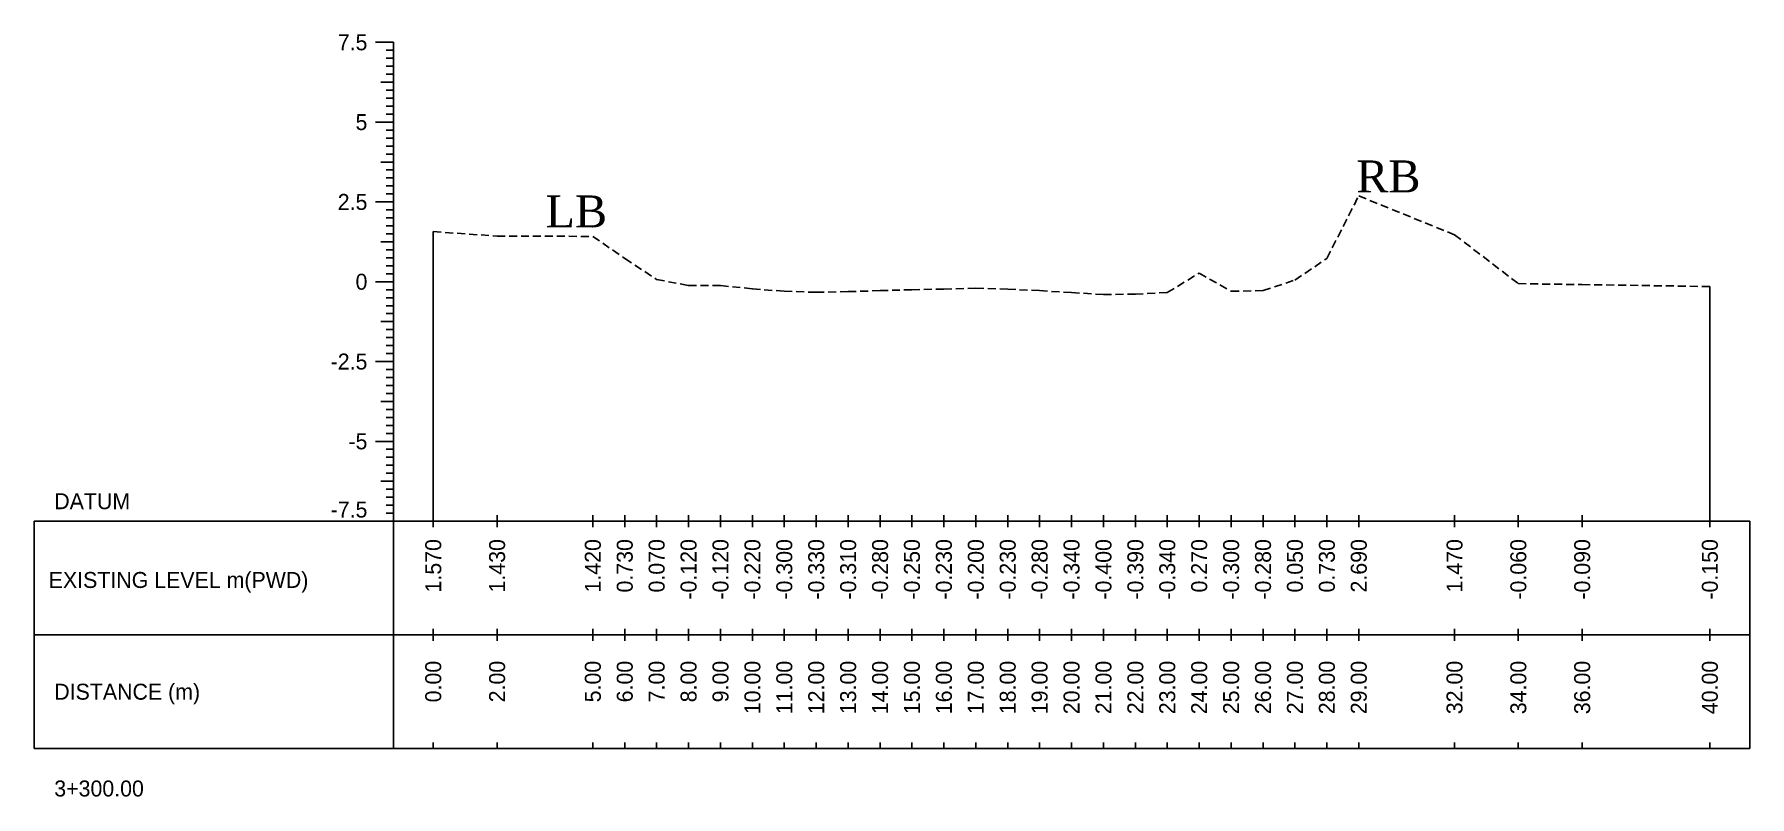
# Model space of a CAD drawing. Header units: inches. Extents: x 4752 to 6808, y -1487 to -426.
# Drawn here: x 6505.8 to 6559.5, y -1236.8 to -1212.9 of the extents above; entities that cross this region are included whole.
import ezdxf
from ezdxf.enums import TextEntityAlignment as Align

# ---------------------------------------------------------------- set-up
doc = ezdxf.new("R2010")
doc.units = ezdxf.units.IN
doc.header["$MEASUREMENT"] = 0
doc.linetypes.add('HIDDEN', pattern=[0.375, 0.25, -0.125])
doc.layers.add('CS_Drawing', color=7, linetype='Continuous')
doc.layers.add('GL', color=3, linetype='HIDDEN')
doc.styles.add('romans', font='romans.shx')

msp = doc.modelspace()

# ---------------------------------------------------------------- linework, layer by layer
at = {"layer": 'CS_Drawing'}
for p, q in [((6517.018, -1213.166), (6516.455, -1213.166)), ((6517.018, -1213.166), (6516.624, -1213.166)), ((6517.018, -1213.166), (6516.793, -1213.166)), ((6517.018, -1213.416), (6516.793, -1213.416)), ((6517.018, -1213.666), (6516.793, -1213.666)), ((6517.018, -1228.166), (6517.018, -1213.166)), ((6517.018, -1213.916), (6516.793, -1213.916)), ((6517.018, -1214.166), (6516.793, -1214.166)), ((6517.018, -1214.416), (6516.624, -1214.416)), ((6517.018, -1214.416), (6516.793, -1214.416)), ((6517.018, -1214.666), (6516.793, -1214.666)), ((6517.018, -1214.916), (6516.793, -1214.916)), ((6517.018, -1215.166), (6516.793, -1215.166)), ((6517.018, -1215.666), (6516.455, -1215.666)), ((6517.018, -1215.666), (6516.624, -1215.666)), ((6517.018, -1215.416), (6516.793, -1215.416)), ((6517.018, -1215.666), (6516.793, -1215.666)), ((6517.018, -1215.916), (6516.793, -1215.916)), ((6517.018, -1216.166), (6516.793, -1216.166)), ((6517.018, -1216.416), (6516.793, -1216.416)), ((6517.018, -1216.666), (6516.793, -1216.666)), ((6517.018, -1216.916), (6516.624, -1216.916)), ((6517.018, -1216.916), (6516.793, -1216.916)), ((6517.018, -1217.166), (6516.793, -1217.166)), ((6517.018, -1217.416), (6516.793, -1217.416)), ((6517.018, -1217.666), (6516.793, -1217.666)), ((6517.018, -1217.916), (6516.793, -1217.916)), ((6517.018, -1218.166), (6516.455, -1218.166)), ((6517.018, -1218.166), (6516.624, -1218.166)), ((6517.018, -1218.166), (6516.793, -1218.166)), ((6517.018, -1218.416), (6516.793, -1218.416)), ((6517.018, -1218.666), (6516.793, -1218.666)), ((6517.018, -1218.916), (6516.793, -1218.916)), ((6517.018, -1219.416), (6516.624, -1219.416)), ((6517.018, -1219.166), (6516.793, -1219.166)), ((6517.018, -1219.416), (6516.793, -1219.416)), ((6518.268, -1228.166), (6518.268, -1219.096)), ((6517.018, -1219.666), (6516.793, -1219.666)), ((6517.018, -1219.916), (6516.793, -1219.916)), ((6517.018, -1220.166), (6516.793, -1220.166)), ((6517.018, -1220.416), (6516.793, -1220.416)), ((6517.018, -1220.666), (6516.455, -1220.666)), ((6517.018, -1220.666), (6516.624, -1220.666)), ((6517.018, -1220.666), (6516.793, -1220.666)), ((6517.018, -1220.916), (6516.793, -1220.916)), ((6517.018, -1221.166), (6516.793, -1221.166)), ((6558.268, -1228.166), (6558.268, -1220.816)), ((6517.018, -1221.416), (6516.793, -1221.416)), ((6517.018, -1221.666), (6516.793, -1221.666)), ((6517.018, -1221.916), (6516.624, -1221.916)), ((6517.018, -1221.916), (6516.793, -1221.916)), ((6517.018, -1222.166), (6516.793, -1222.166)), ((6517.018, -1222.416), (6516.793, -1222.416)), ((6517.018, -1222.666), (6516.793, -1222.666)), ((6517.018, -1223.166), (6516.455, -1223.166)), ((6517.018, -1223.166), (6516.624, -1223.166)), ((6517.018, -1222.916), (6516.793, -1222.916)), ((6517.018, -1223.166), (6516.793, -1223.166)), ((6517.018, -1223.416), (6516.793, -1223.416)), ((6517.018, -1223.666), (6516.793, -1223.666)), ((6517.018, -1224.416), (6516.624, -1224.416)), ((6517.018, -1223.916), (6516.793, -1223.916)), ((6517.018, -1224.166), (6516.793, -1224.166)), ((6517.018, -1224.416), (6516.793, -1224.416)), ((6517.018, -1224.666), (6516.793, -1224.666)), ((6517.018, -1224.916), (6516.793, -1224.916)), ((6517.018, -1225.166), (6516.793, -1225.166)), ((6517.018, -1225.416), (6516.793, -1225.416)), ((6517.018, -1225.666), (6516.455, -1225.666)), ((6517.018, -1225.666), (6516.624, -1225.666)), ((6517.018, -1225.666), (6516.793, -1225.666)), ((6517.018, -1225.916), (6516.793, -1225.916)), ((6517.018, -1226.166), (6516.793, -1226.166)), ((6517.018, -1226.416), (6516.793, -1226.416)), ((6517.018, -1226.916), (6516.624, -1226.916)), ((6517.018, -1226.666), (6516.793, -1226.666)), ((6517.018, -1226.916), (6516.793, -1226.916)), ((6517.018, -1227.166), (6516.793, -1227.166)), ((6517.018, -1227.416), (6516.793, -1227.416)), ((6505.768, -1228.166), (6517.018, -1228.166)), ((6505.768, -1228.166), (6505.768, -1235.291)), ((6517.018, -1228.166), (6516.455, -1228.166)), ((6517.018, -1228.166), (6516.624, -1228.166)), ((6517.018, -1227.666), (6516.793, -1227.666)), ((6517.018, -1227.916), (6516.793, -1227.916)), ((6517.018, -1228.166), (6516.793, -1228.166)), ((6517.018, -1228.166), (6559.518, -1228.166)), ((6517.018, -1228.166), (6517.018, -1235.291)), ((6518.268, -1228.353), (6518.268, -1227.978)), ((6520.268, -1228.353), (6520.268, -1227.978)), ((6523.268, -1228.353), (6523.268, -1227.978)), ((6524.268, -1228.353), (6524.268, -1227.978)), ((6525.268, -1228.353), (6525.268, -1227.978)), ((6526.268, -1228.353), (6526.268, -1227.978)), ((6527.268, -1228.353), (6527.268, -1227.978)), ((6528.268, -1228.353), (6528.268, -1227.978)), ((6529.268, -1228.353), (6529.268, -1227.978)), ((6530.268, -1228.353), (6530.268, -1227.978)), ((6531.268, -1228.353), (6531.268, -1227.978)), ((6532.268, -1228.353), (6532.268, -1227.978)), ((6533.268, -1228.353), (6533.268, -1227.978)), ((6534.268, -1228.353), (6534.268, -1227.978)), ((6535.268, -1228.353), (6535.268, -1227.978)), ((6536.268, -1228.353), (6536.268, -1227.978)), ((6537.268, -1228.353), (6537.268, -1227.978)), ((6538.268, -1228.353), (6538.268, -1227.978)), ((6539.268, -1228.353), (6539.268, -1227.978)), ((6540.268, -1228.353), (6540.268, -1227.978)), ((6541.268, -1228.353), (6541.268, -1227.978)), ((6542.268, -1228.353), (6542.268, -1227.978)), ((6543.268, -1228.353), (6543.268, -1227.978)), ((6544.268, -1228.353), (6544.268, -1227.978)), ((6545.268, -1228.353), (6545.268, -1227.978)), ((6546.268, -1228.353), (6546.268, -1227.978)), ((6547.268, -1228.353), (6547.268, -1227.978)), ((6550.268, -1228.353), (6550.268, -1227.978)), ((6552.268, -1228.353), (6552.268, -1227.978)), ((6554.268, -1228.353), (6554.268, -1227.978)), ((6558.268, -1228.353), (6558.268, -1227.978)), ((6559.518, -1228.166), (6559.518, -1235.291)), ((6505.768, -1231.728), (6517.018, -1231.728)), ((6517.018, -1231.728), (6559.518, -1231.728)), ((6517.018, -1231.728), (6559.518, -1231.728)), ((6518.268, -1231.916), (6518.268, -1231.541)), ((6520.268, -1231.916), (6520.268, -1231.541)), ((6523.268, -1231.916), (6523.268, -1231.541)), ((6524.268, -1231.916), (6524.268, -1231.541)), ((6525.268, -1231.916), (6525.268, -1231.541)), ((6526.268, -1231.916), (6526.268, -1231.541)), ((6527.268, -1231.916), (6527.268, -1231.541)), ((6528.268, -1231.916), (6528.268, -1231.541)), ((6529.268, -1231.916), (6529.268, -1231.541)), ((6530.268, -1231.916), (6530.268, -1231.541)), ((6531.268, -1231.916), (6531.268, -1231.541)), ((6532.268, -1231.916), (6532.268, -1231.541)), ((6533.268, -1231.916), (6533.268, -1231.541)), ((6534.268, -1231.916), (6534.268, -1231.541)), ((6535.268, -1231.916), (6535.268, -1231.541)), ((6536.268, -1231.916), (6536.268, -1231.541)), ((6537.268, -1231.916), (6537.268, -1231.541)), ((6538.268, -1231.916), (6538.268, -1231.541)), ((6539.268, -1231.916), (6539.268, -1231.541)), ((6540.268, -1231.916), (6540.268, -1231.541)), ((6541.268, -1231.916), (6541.268, -1231.541)), ((6542.268, -1231.916), (6542.268, -1231.541)), ((6543.268, -1231.916), (6543.268, -1231.541)), ((6544.268, -1231.916), (6544.268, -1231.541)), ((6545.268, -1231.916), (6545.268, -1231.541)), ((6546.268, -1231.916), (6546.268, -1231.541)), ((6547.268, -1231.916), (6547.268, -1231.541)), ((6550.268, -1231.916), (6550.268, -1231.541)), ((6552.268, -1231.916), (6552.268, -1231.541)), ((6554.268, -1231.916), (6554.268, -1231.541)), ((6558.268, -1231.916), (6558.268, -1231.541)), ((6518.268, -1235.291), (6518.268, -1235.103)), ((6520.268, -1235.291), (6520.268, -1235.103)), ((6523.268, -1235.291), (6523.268, -1235.103)), ((6524.268, -1235.291), (6524.268, -1235.103)), ((6525.268, -1235.291), (6525.268, -1235.103)), ((6526.268, -1235.291), (6526.268, -1235.103)), ((6527.268, -1235.291), (6527.268, -1235.103)), ((6528.268, -1235.291), (6528.268, -1235.103)), ((6529.268, -1235.291), (6529.268, -1235.103)), ((6530.268, -1235.291), (6530.268, -1235.103)), ((6531.268, -1235.291), (6531.268, -1235.103)), ((6532.268, -1235.291), (6532.268, -1235.103)), ((6533.268, -1235.291), (6533.268, -1235.103)), ((6534.268, -1235.291), (6534.268, -1235.103)), ((6535.268, -1235.291), (6535.268, -1235.103)), ((6536.268, -1235.291), (6536.268, -1235.103)), ((6537.268, -1235.291), (6537.268, -1235.103)), ((6538.268, -1235.291), (6538.268, -1235.103)), ((6539.268, -1235.291), (6539.268, -1235.103)), ((6540.268, -1235.291), (6540.268, -1235.103)), ((6541.268, -1235.291), (6541.268, -1235.103)), ((6542.268, -1235.291), (6542.268, -1235.103)), ((6543.268, -1235.291), (6543.268, -1235.103)), ((6544.268, -1235.291), (6544.268, -1235.103)), ((6545.268, -1235.291), (6545.268, -1235.103)), ((6546.268, -1235.291), (6546.268, -1235.103)), ((6547.268, -1235.291), (6547.268, -1235.103)), ((6550.268, -1235.291), (6550.268, -1235.103)), ((6552.268, -1235.291), (6552.268, -1235.103)), ((6554.268, -1235.291), (6554.268, -1235.103)), ((6558.268, -1235.291), (6558.268, -1235.103)), ((6505.768, -1235.291), (6517.018, -1235.291)), ((6517.018, -1235.291), (6559.518, -1235.291))]:
    msp.add_line(p, q, dxfattribs=at)
at = {"layer": 'GL'}
msp.add_lwpolyline([(6518.268, -1219.096), (6520.268, -1219.236), (6523.268, -1219.246), (6524.268, -1219.936), (6525.268, -1220.596), (6526.268, -1220.786), (6527.268, -1220.786), (6528.268, -1220.886), (6529.268, -1220.966), (6530.268, -1220.996), (6531.268, -1220.976), (6532.268, -1220.946), (6533.268, -1220.916), (6534.268, -1220.896), (6535.268, -1220.866), (6536.268, -1220.896), (6537.268, -1220.946), (6538.268, -1221.006), (6539.268, -1221.066), (6540.268, -1221.056), (6541.268, -1221.006), (6542.268, -1220.396), (6543.268, -1220.966), (6544.268, -1220.946), (6545.268, -1220.616), (6546.268, -1219.936), (6547.268, -1217.976), (6550.268, -1219.196), (6552.268, -1220.726), (6554.268, -1220.756), (6558.268, -1220.816)], dxfattribs=at)

# ---------------------------------------------------------------- texts
at = {"char_height": 1, "width": 325.84704, "attachment_point": 1, "style": 'romans'}
for s, insert in [('\\pi-1,l1;{\\fTimes New Roman|b0|i0|c0|p18;RB}', (6547.189, -1216.866)), ('{\\fTimes New Roman|b0|i0|c0|p18;LB}', (6521.786, -1217.963))]:
    msp.add_mtext(s, dxfattribs=dict(at, insert=insert))
at = {"layer": 'CS_Drawing'}
for s, p in [('7.5', (6516.205, -1213.166)), ('5', (6516.205, -1215.666)), ('2.5', (6516.205, -1218.166)), ('0', (6516.205, -1220.666)), ('-2.5', (6516.205, -1223.166)), ('-5', (6516.205, -1225.666))]:
    msp.add_text(s, height=0.5, dxfattribs=at).set_placement(p, align=Align.MIDDLE_RIGHT)
for s, p in [('DATUM', (6506.393, -1227.541)), ('EXISTING LEVEL m(PWD)', (6506.219, -1230.009)), ('DISTANCE (m)', (6506.393, -1233.509)), ('3+300.00', (6506.393, -1236.541))]:
    msp.add_text(s, height=0.5, dxfattribs=at).set_placement(p, align=Align.MIDDLE_LEFT)
msp.add_text('-7.5', height=0.5, dxfattribs=at).set_placement((6516.205, -1228.053), align=Align.RIGHT)
for s, p in [('1.570', (6518.268, -1228.728)), ('1.430', (6520.268, -1228.728)), ('1.420', (6523.268, -1228.728)), ('0.730', (6524.268, -1228.728)), ('0.070', (6525.268, -1228.728)), ('-0.120', (6526.268, -1228.728)), ('-0.120', (6527.268, -1228.728)), ('-0.220', (6528.268, -1228.728)), ('-0.300', (6529.268, -1228.728)), ('-0.330', (6530.268, -1228.728)), ('-0.310', (6531.268, -1228.728)), ('-0.280', (6532.268, -1228.728)), ('-0.250', (6533.268, -1228.728)), ('-0.230', (6534.268, -1228.728)), ('-0.200', (6535.268, -1228.728)), ('-0.230', (6536.268, -1228.728)), ('-0.280', (6537.268, -1228.728)), ('-0.340', (6538.268, -1228.728)), ('-0.400', (6539.268, -1228.728)), ('-0.390', (6540.268, -1228.728)), ('-0.340', (6541.268, -1228.728)), ('0.270', (6542.268, -1228.728)), ('-0.300', (6543.268, -1228.728)), ('-0.280', (6544.268, -1228.728)), ('0.050', (6545.268, -1228.728)), ('0.730', (6546.268, -1228.728)), ('2.690', (6547.268, -1228.728)), ('1.470', (6550.268, -1228.728)), ('-0.060', (6552.268, -1228.728)), ('-0.090', (6554.268, -1228.728)), ('-0.150', (6558.268, -1228.728)), ('0.00', (6518.268, -1232.541)), ('2.00', (6520.268, -1232.541)), ('5.00', (6523.268, -1232.541)), ('6.00', (6524.268, -1232.541)), ('7.00', (6525.268, -1232.541)), ('8.00', (6526.268, -1232.541)), ('9.00', (6527.268, -1232.541)), ('10.00', (6528.268, -1232.541)), ('11.00', (6529.268, -1232.541)), ('12.00', (6530.268, -1232.541)), ('13.00', (6531.268, -1232.541)), ('14.00', (6532.268, -1232.541)), ('15.00', (6533.268, -1232.541)), ('16.00', (6534.268, -1232.541)), ('17.00', (6535.268, -1232.541)), ('18.00', (6536.268, -1232.541)), ('19.00', (6537.268, -1232.541)), ('20.00', (6538.268, -1232.541)), ('21.00', (6539.268, -1232.541)), ('22.00', (6540.268, -1232.541)), ('23.00', (6541.268, -1232.541)), ('24.00', (6542.268, -1232.541)), ('25.00', (6543.268, -1232.541)), ('26.00', (6544.268, -1232.541)), ('27.00', (6545.268, -1232.541)), ('28.00', (6546.268, -1232.541)), ('29.00', (6547.268, -1232.541)), ('32.00', (6550.268, -1232.541)), ('34.00', (6552.268, -1232.541)), ('36.00', (6554.268, -1232.541)), ('40.00', (6558.268, -1232.541))]:
    msp.add_text(s, height=0.5, rotation=90, dxfattribs=at).set_placement(p, align=Align.MIDDLE_RIGHT)

doc.saveas('drawing.dxf')
